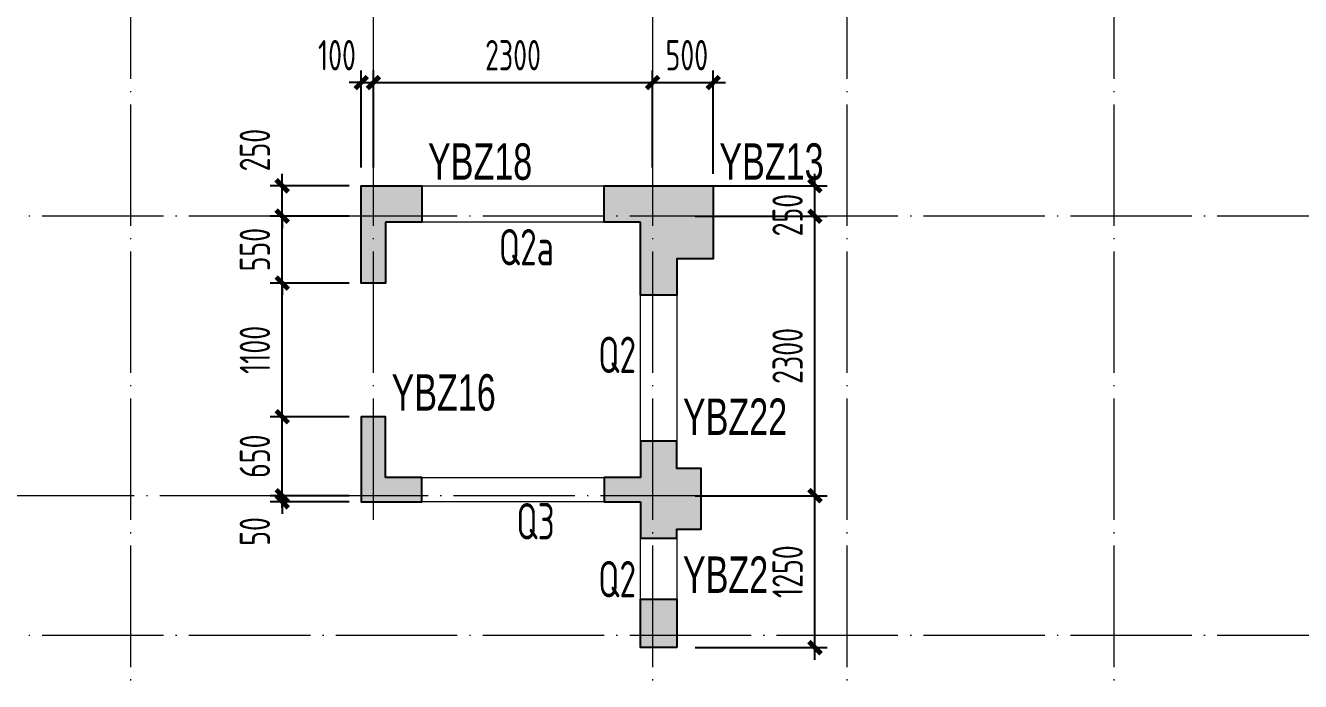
# Model space of a CAD drawing. Extents: x 5874492 to 7194610, y -939842 to -279257.
# Drawn here: x 6295580 to 6306081, y -464618 to -459220 of the extents above; entities that cross this region are included whole.
import ezdxf

# ---------------------------------------------------------------- set-up
doc = ezdxf.new("R2010")
doc.units = 0
doc.header["$LTSCALE"] = 1000
doc.linetypes.add('DOTE', pattern=[2.42, 2, -0.2, 0.02, -0.2])
for name, color, linetype, lineweight in [('A-轴线-塔楼', 1, 'DOTE', 9), ('S-基础-HATCH', 251, 'Continuous', 20), ('S-墙柱-DIM', 3, 'Continuous', 20), ('S-墙柱-WALL', 6, 'Continuous', 20), ('S-墙柱-编号', 4, 'Continuous', 20), ('S-轴网-轴线', 1, 'DOTE', 9), ('S-通用-TEXT', 7, 'Continuous', 20)]:
    doc.layers.add(name, color=color, linetype=linetype, lineweight=lineweight)
doc.layers.add('COLU_TH', color=5, linetype='Continuous')
doc.styles.add('BW_Dim', font='Bweng.shx', dxfattribs={"width": 0.7, "bigfont": 'hztxt.shx'})
doc.styles.add('TSSD_Dimension', font='tssdeng.shx', dxfattribs={"width": 0.7, "bigfont": 'tssdchn.shx'})
doc.styles.add('TSSD_Rein', font='tssdeng.shx', dxfattribs={"width": 0.7, "bigfont": 'hztxt.shx'})
doc.dimstyles.new('TSSD_100_100', dxfattribs={"dimtxt": 250, "dimasz": 100, "dimexe": 100, "dimexo": 100, "dimgap": 100, "dimtad": 1, "dimdec": 0, "dimzin": 0, "dimdsep": 46, "dimtxsty": 'TSSD_Dimension', "dimblk": 'ARCHTICK', "dimcen": 0, "dimdle": 100, "dimclrt": 7, "dimadec": 0, "dimazin": 0, "dimtfac": 1, "dimtdec": 0, "dimtix": 1, "dimtmove": 2, "dimatfit": 0, "dimfxl": 0, "dimtolj": 1, "dimtzin": 0, "dimarcsym": 0})
doc.dimstyles.new('TSSD_100_100$0', dxfattribs={"dimtxt": 250, "dimasz": 100, "dimexe": 100, "dimexo": 250, "dimgap": 100, "dimtad": 1, "dimdec": 0, "dimzin": 0, "dimdsep": 46, "dimtxsty": 'TSSD_Dimension', "dimblk": 'ARCHTICK', "dimcen": 0, "dimdle": 100, "dimclrd": 256, "dimclre": 256, "dimclrt": 7, "dimadec": 0, "dimazin": 0, "dimtfac": 1, "dimtdec": 0, "dimtix": 1, "dimtmove": 2, "dimatfit": 3, "dimldrblk": 'ARCHTICK', "dimfxl": 0, "dimtolj": 1, "dimtzin": 0, "dimlwd": -1, "dimarcsym": 0})

# ---------------------------------------------------------------- blocks, each defined once
blk = doc.blocks.new('_ArchTick')
at = {"color": 0, "linetype": 'ByBlock', "const_width": 0.4}
blk.add_lwpolyline([(-0.5, -0.5), (0.5, 0.5)], dxfattribs=at)
blk = doc.blocks.new('*D1995')
at = {"layer": 'Defpoints', "color": 0, "transparency": 16777216}
for p in [(6300995, -460789), (6302082, -460789), (6300995, -463089)]:
    blk.add_point(p, dxfattribs=at)
at = {"layer": 'S-墙柱-DIM', "color": 0, "lineweight": -2, "transparency": 16777216}
for p, q in [((6302082, -463189), (6302082, -460689)), ((6301095, -460789), (6302182, -460789)), ((6301095, -463089), (6302182, -463089))]:
    blk.add_line(p, q, dxfattribs=at)
at = {"layer": 'S-墙柱-DIM', "color": 0, "lineweight": -2, "transparency": 16777216, "xscale": 100, "yscale": 100, "zscale": 100}
for p, rotation in [((6302082, -460789), 90), ((6302082, -463089), 270)]:
    blk.add_blockref('_ArchTick', p, dxfattribs=dict(at, rotation=rotation))
at = {"layer": 'S-墙柱-DIM', "color": 7, "transparency": 16777216, "insert": (6301857, -461939), "char_height": 250, "attachment_point": 5, "rotation": 90, "style": 'TSSD_Dimension'}
blk.add_mtext('\\A1;2300', dxfattribs=at)
blk = doc.blocks.new('*D1996')
at = {"layer": 'Defpoints', "color": 0, "transparency": 16777216}
for p in [(6300995, -460539), (6302082, -460539), (6300995, -460789)]:
    blk.add_point(p, dxfattribs=at)
at = {"layer": 'S-墙柱-DIM', "color": 0, "lineweight": -2, "transparency": 16777216}
for p, q in [((6302082, -460889), (6302082, -460439)), ((6301095, -460539), (6302182, -460539)), ((6301095, -460789), (6302182, -460789))]:
    blk.add_line(p, q, dxfattribs=at)
at = {"layer": 'S-墙柱-DIM', "color": 0, "lineweight": -2, "transparency": 16777216, "xscale": 100, "yscale": 100, "zscale": 100}
for p, rotation in [((6302082, -460539), 90), ((6302082, -460789), 270)]:
    blk.add_blockref('_ArchTick', p, dxfattribs=dict(at, rotation=rotation))
at = {"layer": 'S-墙柱-DIM', "color": 7, "transparency": 16777216, "insert": (6301857, -460780), "char_height": 250, "attachment_point": 5, "rotation": 90, "style": 'TSSD_Dimension'}
blk.add_mtext('\\A1;250', dxfattribs=at)
blk = doc.blocks.new('*D1997')
at = {"layer": 'Defpoints', "color": 0, "transparency": 16777216}
for p in [(6298445, -459689), (6298345, -460489), (6298445, -460489)]:
    blk.add_point(p, dxfattribs=at)
at = {"layer": 'S-墙柱-DIM', "color": 0, "lineweight": -2, "transparency": 16777216}
for p, q in [((6298345, -460389), (6298345, -459589)), ((6298445, -460389), (6298445, -459589)), ((6298345, -459689), (6298245, -459689)), ((6298345, -459689), (6298445, -459689)), ((6298445, -459689), (6298545, -459689))]:
    blk.add_line(p, q, dxfattribs=at)
at = {"layer": 'S-墙柱-DIM', "color": 0, "lineweight": -2, "transparency": 16777216, "xscale": 100, "yscale": 100, "zscale": 100}
blk.add_blockref('_ArchTick', (6298345, -459689), dxfattribs=at)
at = {"layer": 'S-墙柱-DIM', "color": 0, "lineweight": -2, "transparency": 16777216, "xscale": 100, "yscale": 100, "zscale": 100, "rotation": 180}
blk.add_blockref('_ArchTick', (6298445, -459689), dxfattribs=at)
at = {"layer": 'S-墙柱-DIM', "color": 7, "transparency": 16777216, "insert": (6298145, -459464), "char_height": 250, "attachment_point": 5, "style": 'TSSD_Dimension'}
blk.add_mtext('\\A1;100', dxfattribs=at)
blk = doc.blocks.new('*D1998')
at = {"layer": 'Defpoints', "color": 0, "transparency": 16777216}
for p in [(6300745, -459689), (6298445, -460489), (6300745, -460489)]:
    blk.add_point(p, dxfattribs=at)
at = {"layer": 'S-墙柱-DIM', "color": 0, "lineweight": -2, "transparency": 16777216}
for p, q in [((6298445, -460389), (6298445, -459589)), ((6300745, -460389), (6300745, -459589)), ((6298345, -459689), (6300845, -459689))]:
    blk.add_line(p, q, dxfattribs=at)
at = {"layer": 'S-墙柱-DIM', "color": 0, "lineweight": -2, "transparency": 16777216, "xscale": 100, "yscale": 100, "zscale": 100, "rotation": 180}
blk.add_blockref('_ArchTick', (6298445, -459689), dxfattribs=at)
at = {"layer": 'S-墙柱-DIM', "color": 0, "lineweight": -2, "transparency": 16777216, "xscale": 100, "yscale": 100, "zscale": 100}
blk.add_blockref('_ArchTick', (6300745, -459689), dxfattribs=at)
at = {"layer": 'S-墙柱-DIM', "color": 7, "transparency": 16777216, "insert": (6299595, -459464), "char_height": 250, "attachment_point": 5, "style": 'TSSD_Dimension'}
blk.add_mtext('\\A1;2300', dxfattribs=at)
blk = doc.blocks.new('*D1999')
at = {"layer": 'Defpoints', "color": 0, "transparency": 16777216}
for p in [(6301245, -459689), (6300745, -460489), (6301245, -460539)]:
    blk.add_point(p, dxfattribs=at)
at = {"layer": 'S-墙柱-DIM', "color": 0, "lineweight": -2, "transparency": 16777216}
for p, q in [((6300745, -460389), (6300745, -459589)), ((6301245, -460439), (6301245, -459589)), ((6300645, -459689), (6301345, -459689))]:
    blk.add_line(p, q, dxfattribs=at)
at = {"layer": 'S-墙柱-DIM', "color": 0, "lineweight": -2, "transparency": 16777216, "xscale": 100, "yscale": 100, "zscale": 100, "rotation": 180}
blk.add_blockref('_ArchTick', (6300745, -459689), dxfattribs=at)
at = {"layer": 'S-墙柱-DIM', "color": 0, "lineweight": -2, "transparency": 16777216, "xscale": 100, "yscale": 100, "zscale": 100}
blk.add_blockref('_ArchTick', (6301245, -459689), dxfattribs=at)
at = {"layer": 'S-墙柱-DIM', "color": 7, "transparency": 16777216, "insert": (6301027, -459464), "char_height": 250, "attachment_point": 5, "style": 'TSSD_Dimension'}
blk.add_mtext('\\A1;500', dxfattribs=at)
blk = doc.blocks.new('*D2000')
at = {"layer": 'Defpoints', "color": 0, "transparency": 16777216}
for p in [(6300995, -463089), (6302082, -463089), (6300995, -464339)]:
    blk.add_point(p, dxfattribs=at)
at = {"layer": 'S-墙柱-DIM', "color": 0, "lineweight": -2, "transparency": 16777216}
for p, q in [((6302082, -464439), (6302082, -462989)), ((6301095, -463089), (6302182, -463089)), ((6301095, -464339), (6302182, -464339))]:
    blk.add_line(p, q, dxfattribs=at)
at = {"layer": 'S-墙柱-DIM', "color": 0, "lineweight": -2, "transparency": 16777216, "xscale": 100, "yscale": 100, "zscale": 100}
for p, rotation in [((6302082, -463089), 90), ((6302082, -464339), 270)]:
    blk.add_blockref('_ArchTick', p, dxfattribs=dict(at, rotation=rotation))
at = {"layer": 'S-墙柱-DIM', "color": 7, "transparency": 16777216, "insert": (6301857, -463714), "char_height": 250, "attachment_point": 5, "rotation": 90, "style": 'TSSD_Dimension'}
blk.add_mtext('\\A1;1250', dxfattribs=at)
blk = doc.blocks.new('*D2001')
at = {"layer": 'Defpoints', "color": 0, "transparency": 16777216}
for p in [(6297694, -463089), (6298345, -463089), (6298345, -463139)]:
    blk.add_point(p, dxfattribs=at)
at = {"layer": 'S-墙柱-DIM', "color": 0, "lineweight": -2, "transparency": 16777216}
for p, q in [((6297694, -463089), (6297694, -462989)), ((6298245, -463089), (6297594, -463089)), ((6297694, -463139), (6297694, -463089)), ((6298245, -463139), (6297594, -463139)), ((6297694, -463139), (6297694, -463239))]:
    blk.add_line(p, q, dxfattribs=at)
at = {"layer": 'S-墙柱-DIM', "color": 0, "lineweight": -2, "transparency": 16777216, "xscale": 100, "yscale": 100, "zscale": 100}
for p, rotation in [((6297694, -463089), 270), ((6297694, -463139), 90)]:
    blk.add_blockref('_ArchTick', p, dxfattribs=dict(at, rotation=rotation))
at = {"layer": 'S-墙柱-DIM', "color": 7, "transparency": 16777216, "insert": (6297469, -463383), "char_height": 250, "attachment_point": 5, "rotation": 90, "style": 'TSSD_Dimension'}
blk.add_mtext('\\A1;50', dxfattribs=at)
blk = doc.blocks.new('*D2002')
at = {"layer": 'Defpoints', "color": 0, "transparency": 16777216}
for p in [(6297694, -462439), (6298345, -462439), (6298345, -463089)]:
    blk.add_point(p, dxfattribs=at)
at = {"layer": 'S-墙柱-DIM', "color": 0, "lineweight": -2, "transparency": 16777216}
for p, q in [((6297694, -463189), (6297694, -462339)), ((6298245, -462439), (6297594, -462439)), ((6298245, -463089), (6297594, -463089))]:
    blk.add_line(p, q, dxfattribs=at)
at = {"layer": 'S-墙柱-DIM', "color": 0, "lineweight": -2, "transparency": 16777216, "xscale": 100, "yscale": 100, "zscale": 100}
for p, rotation in [((6297694, -462439), 90), ((6297694, -463089), 270)]:
    blk.add_blockref('_ArchTick', p, dxfattribs=dict(at, rotation=rotation))
at = {"layer": 'S-墙柱-DIM', "color": 7, "transparency": 16777216, "insert": (6297469, -462764), "char_height": 250, "attachment_point": 5, "rotation": 90, "style": 'TSSD_Dimension'}
blk.add_mtext('\\A1;650', dxfattribs=at)
blk = doc.blocks.new('*D2003')
at = {"layer": 'Defpoints', "color": 0, "transparency": 16777216}
for p in [(6297694, -461339), (6298345, -461339), (6298345, -462439)]:
    blk.add_point(p, dxfattribs=at)
at = {"layer": 'S-墙柱-DIM', "color": 0, "lineweight": -2, "transparency": 16777216}
for p, q in [((6298245, -461339), (6297594, -461339)), ((6297694, -462539), (6297694, -461239)), ((6298245, -462439), (6297594, -462439))]:
    blk.add_line(p, q, dxfattribs=at)
at = {"layer": 'S-墙柱-DIM', "color": 0, "lineweight": -2, "transparency": 16777216, "xscale": 100, "yscale": 100, "zscale": 100}
for p, rotation in [((6297694, -461339), 90), ((6297694, -462439), 270)]:
    blk.add_blockref('_ArchTick', p, dxfattribs=dict(at, rotation=rotation))
at = {"layer": 'S-墙柱-DIM', "color": 7, "transparency": 16777216, "insert": (6297469, -461889), "char_height": 250, "attachment_point": 5, "rotation": 90, "style": 'TSSD_Dimension'}
blk.add_mtext('\\A1;1100', dxfattribs=at)
blk = doc.blocks.new('*D2004')
at = {"layer": 'Defpoints', "color": 0, "transparency": 16777216}
for p in [(6297694, -460789), (6298345, -460789), (6298345, -461339)]:
    blk.add_point(p, dxfattribs=at)
at = {"layer": 'S-墙柱-DIM', "color": 0, "lineweight": -2, "transparency": 16777216}
for p, q in [((6297694, -460789), (6297694, -460689)), ((6298245, -460789), (6297594, -460789)), ((6297694, -461339), (6297694, -460789)), ((6298245, -461339), (6297594, -461339)), ((6297694, -461339), (6297694, -461439))]:
    blk.add_line(p, q, dxfattribs=at)
at = {"layer": 'S-墙柱-DIM', "color": 0, "lineweight": -2, "transparency": 16777216, "xscale": 100, "yscale": 100, "zscale": 100}
for p, rotation in [((6297694, -460789), 270), ((6297694, -461339), 90)]:
    blk.add_blockref('_ArchTick', p, dxfattribs=dict(at, rotation=rotation))
at = {"layer": 'S-墙柱-DIM', "color": 7, "transparency": 16777216, "insert": (6297469, -461064), "char_height": 250, "attachment_point": 5, "rotation": 90, "style": 'TSSD_Dimension'}
blk.add_mtext('\\A1;550', dxfattribs=at)
blk = doc.blocks.new('*D2005')
at = {"layer": 'Defpoints', "color": 0, "transparency": 16777216}
for p in [(6297694, -460539), (6298345, -460539), (6298345, -460789)]:
    blk.add_point(p, dxfattribs=at)
at = {"layer": 'S-墙柱-DIM', "color": 0, "lineweight": -2, "transparency": 16777216}
for p, q in [((6297694, -460539), (6297694, -460439)), ((6298245, -460539), (6297594, -460539)), ((6297694, -460789), (6297694, -460539)), ((6298245, -460789), (6297594, -460789)), ((6297694, -460789), (6297694, -460889))]:
    blk.add_line(p, q, dxfattribs=at)
at = {"layer": 'S-墙柱-DIM', "color": 0, "lineweight": -2, "transparency": 16777216, "xscale": 100, "yscale": 100, "zscale": 100}
for p, rotation in [((6297694, -460539), 270), ((6297694, -460789), 90)]:
    blk.add_blockref('_ArchTick', p, dxfattribs=dict(at, rotation=rotation))
at = {"layer": 'S-墙柱-DIM', "color": 7, "transparency": 16777216, "insert": (6297469, -460245), "char_height": 250, "attachment_point": 5, "rotation": 90, "style": 'TSSD_Dimension'}
blk.add_mtext('\\A1;250', dxfattribs=at)
blk = doc.blocks.new('A$C3FF375C5')
at = {"layer": 'A-轴线-塔楼', "linetype": 'DOTE', "ltscale": 0.5}
for p, q in [((8800, 18440.3), (8800, 9900)), ((10800, 18440.3), (10800, 12550)), ((13100, 18440.3), (13100, 9900)), ((14700, 18440.3), (14700, 8100)), ((16900, 18440.3), (16900, -8548.9)), ((59891.4, 15100), (-2283.6, 15100)), ((13670.4, 12800), (-2283.6, 12800)), ((59891.4, 11650), (-2283.6, 11650))]:
    blk.add_line(p, q, dxfattribs=at)

msp = doc.modelspace()

# ---------------------------------------------------------------- hatches: boundary and pattern name
at = {"layer": 'S-基础-HATCH'}
h = msp.add_hatch(color=256, dxfattribs=at)
h.paths.add_polyline_path([(6328994.5, -466659.2), (6328644.5, -466659.2), (6328644.5, -466189.2), (6328494.5, -466189.2), (6328494.5, -465989.2), (6328344.5, -465989.2), (6328344.5, -465689.2), (6328644.5, -465689.2), (6328644.5, -465389.2), (6328994.5, -465389.2)])
h.paths.add_polyline_path([(6293494.5, -466659.2), (6293844.5, -466659.2), (6293844.5, -466189.2), (6293994.5, -466189.2), (6293994.5, -465989.2), (6294144.5, -465989.2), (6294144.5, -465689.2), (6293844.5, -465689.2), (6293844.5, -465389.2), (6293494.5, -465389.2)])
h.paths.add_polyline_path([(6300644.5, -463139.2), (6300644.5, -463439.2), (6300944.5, -463439.2), (6300944.5, -463364.2), (6301144.5, -463364.2), (6301144.5, -462864.2), (6300944.5, -462864.2), (6300944.5, -462639.2), (6300644.5, -462639.2), (6300644.5, -462939.2), (6300344.5, -462939.2), (6300344.5, -463139.2)])
h.paths.add_polyline_path([(6314194.5, -464389.2), (6313894.5, -464389.2), (6313894.5, -463489.2), (6313594.5, -463489.2), (6313594.5, -463189.2), (6314394.6, -463189.2), (6314394.6, -463689.2), (6314194.5, -463689.2)])
h.paths.add_polyline_path([(6308294.5, -464389.2), (6308594.5, -464389.2), (6308594.5, -463489.2), (6308894.5, -463489.2), (6308894.5, -463189.2), (6308094.5, -463189.2), (6308094.5, -463689.2), (6308294.5, -463689.2)])
h.paths.add_polyline_path([(6311794.5, -463289.2), (6312294.5, -463289.2), (6312294.5, -462889.2), (6312494.5, -462889.2), (6312494.5, -463189.2), (6312794.5, -463189.2), (6312794.5, -463489.2), (6311794.5, -463489.2)])
h.paths.add_polyline_path([(6310694.5, -463289.2), (6310194.5, -463289.2), (6310194.5, -462889.2), (6309994.5, -462889.2), (6309994.5, -463189.2), (6309694.5, -463189.2), (6309694.5, -463489.2), (6310694.5, -463489.2)])
h.paths.add_polyline_path([(6312494.5, -461889.2), (6312294.5, -461889.2), (6312294.5, -461189.2), (6311994.5, -461189.2), (6311994.5, -460989.2), (6312894.5, -460989.2), (6312894.5, -461589.2), (6312494.5, -461589.2)])
h.paths.add_polyline_path([(6309994.5, -461889.2), (6310194.5, -461889.2), (6310194.5, -461189.2), (6310494.5, -461189.2), (6310494.5, -460989.2), (6309594.5, -460989.2), (6309594.5, -461589.2), (6309994.5, -461589.2)])
h.paths.add_polyline_path([(6320544.5, -464339.2), (6320844.5, -464339.2), (6320844.5, -463439.2), (6321144.5, -463439.2), (6321144.5, -463239.2), (6320844.5, -463239.2), (6320844.5, -462939.2), (6320544.5, -462939.2), (6320544.5, -463239.2), (6320344.5, -463239.2), (6320344.5, -463739.2), (6320544.5, -463739.2)])
h.paths.add_polyline_path([(6323344.5, -462789.2), (6323544.5, -462789.2), (6323544.5, -463439.2), (6323044.5, -463439.2), (6323044.5, -463239.2), (6323344.5, -463239.2)])
h.paths.add_polyline_path([(6325544.5, -475739.2), (6324794.5, -475739.2), (6324794.5, -475589.2), (6324794.5, -475289.2), (6324444.5, -475289.2), (6324444.5, -475589.2), (6324444.5, -475739.2), (6323744.5, -475739.2), (6323744.5, -476089.2), (6325544.5, -476089.2)])
h.paths.add_polyline_path([(6317044.5, -475739.2), (6317769.5, -475739.2), (6317769.5, -475589.2), (6317769.5, -475239.2), (6318119.5, -475239.2), (6318119.5, -475589.2), (6318119.5, -475739.2), (6318844.5, -475739.2), (6318844.5, -476089.2), (6317044.5, -476089.2)])
h.paths.add_polyline_path([(6310344.5, -475739.2), (6311069.5, -475739.2), (6311069.5, -475589.2), (6311069.5, -475239.2), (6311419.5, -475239.2), (6311419.5, -475589.2), (6311419.5, -475739.2), (6312144.5, -475739.2), (6312144.5, -476089.2), (6310344.5, -476089.2)])
h.paths.add_polyline_path([(6324444.5, -472639.2), (6324444.5, -472039.2), (6324794.5, -472039.2), (6324794.5, -472639.2)])
h.paths.add_polyline_path([(6303644.5, -475739.2), (6304369.5, -475739.2), (6304369.5, -475589.2), (6304369.5, -475239.2), (6304719.5, -475239.2), (6304719.5, -475589.2), (6304719.5, -475589.2), (6304719.5, -475739.2), (6305444.5, -475739.2), (6305444.5, -476089.2), (6303644.5, -476089.2)])
h.paths.add_polyline_path([(6296944.5, -475739.2), (6297694.5, -475739.2), (6297694.5, -475539.2), (6297694.5, -475239.2), (6298044.5, -475239.2), (6298044.5, -475539.2), (6298044.5, -475739.2), (6298744.5, -475739.2), (6298744.5, -476089.2), (6296944.5, -476089.2)])
h.paths.add_polyline_path([(6287894.5, -475789.2), (6287894.5, -475489.2), (6287544.5, -475489.2), (6287544.5, -476389.2), (6288044.5, -476389.2), (6288044.5, -475789.2)])
h.paths.add_polyline_path([(6287894.5, -468489.2), (6288634.5, -468489.2), (6288634.5, -468139.2), (6287544.5, -468139.2), (6287544.5, -468839.2), (6287894.5, -468839.2)])
h.paths.add_polyline_path([(6293494.5, -468489.2), (6293494.5, -468789.2), (6293844.5, -468789.2), (6293844.5, -468139.2), (6292919.5, -468139.2), (6292919.5, -468489.2)])
h.paths.add_polyline_path([(6293844.5, -470589.2), (6293844.5, -471189.2), (6293494.5, -471189.2), (6293494.5, -470589.2)])
h.paths.add_polyline_path([(6293494.5, -472239.2), (6293844.5, -472239.2), (6293844.5, -472839.2), (6293494.5, -472839.2)])
h.paths.add_polyline_path([(6293494.5, -475789.2), (6293244.5, -475789.2), (6293244.5, -476389.2), (6293844.5, -476389.2), (6293844.5, -475489.2), (6293494.5, -475489.2)])
h.paths.add_polyline_path([(6297694.5, -472039.2), (6298044.5, -472039.2), (6298044.5, -472639.2), (6297694.5, -472639.2)])
h.paths.add_polyline_path([(6293494.5, -461389.2), (6293494.5, -461689.2), (6293844.5, -461689.2), (6293844.5, -460639.2), (6293194.5, -460639.2), (6293194.5, -461389.2)])
h.paths.add_polyline_path([(6296144.5, -465689.2), (6296544.5, -465689.2), (6296544.5, -465989.2), (6296144.5, -465989.2)])
h.paths.add_polyline_path([(6300644.5, -460839.2), (6300344.5, -460839.2), (6300344.5, -460539.2), (6301244.5, -460539.2), (6301244.5, -461139.2), (6300944.5, -461139.2), (6300944.5, -461439.2), (6300644.5, -461439.2)])
h.paths.add_polyline_path([(6300944.5, -464339.2), (6300644.5, -464339.2), (6300644.5, -463939.2), (6300944.5, -463939.2)])
h.paths.add_polyline_path([(6298544.5, -460839.2), (6298544.5, -461339.2), (6298344.5, -461339.2), (6298344.5, -460539.2), (6298844.5, -460539.2), (6298844.5, -460839.2)])
h.paths.add_polyline_path([(6298544.5, -462939.2), (6298544.5, -462439.2), (6298344.5, -462439.2), (6298344.5, -463139.2), (6298844.5, -463139.2), (6298844.5, -462939.2)])
h.paths.add_polyline_path([(6300619.5, -465989.2), (6300619.5, -465689.2), (6301019.5, -465689.2), (6301019.5, -465989.2)])
h.paths.add_polyline_path([(6302244.5, -465989.2), (6302244.5, -466329.2), (6302744.5, -466329.2), (6302744.5, -465689.2), (6301944.5, -465689.2), (6301944.5, -465989.2)])
h.paths.add_polyline_path([(6298044.5, -468389.2), (6297694.5, -468389.2), (6297694.5, -467989.2), (6298044.5, -467989.2)])
h.paths.add_polyline_path([(6298044.5, -465989.2), (6298294.5, -465989.2), (6298294.5, -465689.2), (6297694.5, -465689.2), (6297694.5, -466289.2), (6298044.5, -466289.2)])
h.paths.add_polyline_path([(6301594.5, -470189.2), (6301244.5, -470189.2), (6301244.5, -469789.2), (6301594.5, -469789.2)])
h.paths.add_polyline_path([(6301594.5, -467789.2), (6302494.5, -467789.2), (6302494.5, -467489.2), (6301244.5, -467489.2), (6301244.5, -468089.2), (6301594.5, -468089.2)])
h.paths.add_polyline_path([(6307494.5, -467789.2), (6307494.5, -468089.2), (6307844.5, -468089.2), (6307844.5, -467489.2), (6306594.5, -467489.2), (6306594.5, -467789.2)])
h.paths.add_polyline_path([(6307844.5, -469789.2), (6307844.5, -470189.2), (6307494.5, -470189.2), (6307494.5, -469789.2)])
h.paths.add_polyline_path([(6305044.5, -467489.2), (6305044.5, -467689.2), (6304719.5, -467689.2), (6304719.5, -467989.2), (6304369.5, -467989.2), (6304369.5, -467689.2), (6304044.5, -467689.2), (6304044.5, -467489.2)])
h.paths.add_polyline_path([(6304719.5, -470189.2), (6304369.5, -470189.2), (6304369.5, -469789.2), (6304719.5, -469789.2)])
h.paths.add_polyline_path([(6301594.5, -474289.2), (6301244.5, -474289.2), (6301244.5, -473889.2), (6301594.5, -473889.2)])
h.paths.add_polyline_path([(6301594.5, -472089.2), (6301844.5, -472089.2), (6301844.5, -471789.2), (6301244.5, -471789.2), (6301244.5, -472389.2), (6301594.5, -472389.2)])
h.paths.add_polyline_path([(6307494.5, -472089.2), (6307494.5, -472389.2), (6307844.5, -472389.2), (6307844.5, -471789.2), (6307244.5, -471789.2), (6307244.5, -472089.2)])
h.paths.add_polyline_path([(6307844.5, -473889.2), (6307844.5, -474289.2), (6307494.5, -474289.2), (6307494.5, -473889.2)])
h.paths.add_polyline_path([(6304369.5, -471389.2), (6304719.5, -471389.2), (6304719.5, -471989.2), (6304369.5, -471989.2)])
h.paths.add_polyline_path([(6311069.5, -472039.2), (6311419.5, -472039.2), (6311419.5, -472639.2), (6311069.5, -472639.2)])
h.paths.add_polyline_path([(6320894.5, -467789.2), (6320894.5, -468089.2), (6321244.5, -468089.2), (6321244.5, -467489.2), (6319994.5, -467489.2), (6319994.5, -467789.2)])
h.paths.add_polyline_path([(6321244.5, -469789.2), (6321244.5, -470189.2), (6320894.5, -470189.2), (6320894.5, -469789.2)])
h.paths.add_polyline_path([(6320894.5, -472089.2), (6320894.5, -472389.2), (6321244.5, -472389.2), (6321244.5, -471789.2), (6320644.5, -471789.2), (6320644.5, -472089.2)])
h.paths.add_polyline_path([(6321244.5, -473889.2), (6321244.5, -474289.2), (6320894.5, -474289.2), (6320894.5, -473889.2)])
h.paths.add_polyline_path([(6318444.5, -467489.2), (6318444.5, -467689.2), (6318119.5, -467689.2), (6318119.5, -467989.2), (6317769.5, -467989.2), (6317769.5, -467689.2), (6317444.5, -467689.2), (6317444.5, -467489.2)])
h.paths.add_polyline_path([(6318119.5, -470189.2), (6317769.5, -470189.2), (6317769.5, -469789.2), (6318119.5, -469789.2)])
h.paths.add_polyline_path([(6314994.5, -470189.2), (6314644.5, -470189.2), (6314644.5, -469789.2), (6314994.5, -469789.2)])
h.paths.add_polyline_path([(6314994.5, -467789.2), (6315894.5, -467789.2), (6315894.5, -467489.2), (6314644.5, -467489.2), (6314644.5, -468089.2), (6314994.5, -468089.2)])
h.paths.add_polyline_path([(6317769.5, -471389.2), (6318119.5, -471389.2), (6318119.5, -471989.2), (6317769.5, -471989.2)])
h.paths.add_polyline_path([(6314994.5, -474289.2), (6314644.5, -474289.2), (6314644.5, -473889.2), (6314994.5, -473889.2)])
h.paths.add_polyline_path([(6314994.5, -472089.2), (6315244.5, -472089.2), (6315244.5, -471789.2), (6314644.5, -471789.2), (6314644.5, -472389.2), (6314994.5, -472389.2)])
h.paths.add_polyline_path([(6328994.5, -475789.2), (6328994.5, -475489.2), (6328644.5, -475489.2), (6328644.5, -476389.2), (6329244.5, -476389.2), (6329244.5, -475789.2)])
h.paths.add_polyline_path([(6328644.5, -472839.2), (6328644.5, -472239.2), (6328994.5, -472239.2), (6328994.5, -472839.2)])
h.paths.add_polyline_path([(6328994.5, -471189.2), (6328644.5, -471189.2), (6328644.5, -470789.2), (6328994.5, -470789.2)])
h.paths.add_polyline_path([(6328994.5, -468489.2), (6329344.5, -468489.2), (6329344.5, -468139.2), (6328644.5, -468139.2), (6328644.5, -468789.2), (6328994.5, -468789.2)])
h.paths.add_polyline_path([(6328994.3, -461289.2), (6329294.5, -461289.2), (6329294.5, -460639.2), (6328644.5, -460639.2), (6328644.5, -461589.2), (6328994.3, -461589.2)])
h.paths.add_polyline_path([(6326344.5, -465989.2), (6325944.5, -465989.2), (6325944.5, -465689.2), (6326344.5, -465689.2)])
h.paths.add_polyline_path([(6324444.5, -465989.2), (6324444.5, -466289.2), (6324794.5, -466289.2), (6324794.5, -465689.2), (6324194.5, -465689.2), (6324194.5, -465989.2)])
h.paths.add_polyline_path([(6324794.5, -467989.2), (6324794.5, -468389.2), (6324444.5, -468389.2), (6324444.5, -467989.2)])
h.paths.add_polyline_path([(6320844.5, -461239.2), (6321144.5, -461239.2), (6321144.5, -460939.2), (6320244.5, -460939.2), (6320244.5, -461539.2), (6320544.5, -461539.2), (6320544.5, -461839.2), (6320844.5, -461839.2)])
h.paths.add_polyline_path([(6323344.5, -461239.2), (6323344.5, -461689.2), (6323544.5, -461689.2), (6323544.5, -460639.2), (6323044.5, -460639.2), (6323044.5, -460939.2), (6322744.5, -460939.2), (6322744.5, -461239.2)])
h.paths.add_polyline_path([(6320244.5, -465989.2), (6320544.5, -465989.2), (6320544.5, -465689.2), (6319744.5, -465689.2), (6319744.5, -466329.2), (6320244.5, -466329.2)])
h.paths.add_polyline_path([(6321594.5, -465689.2), (6321869.5, -465689.2), (6321869.5, -465989.2), (6321594.5, -465989.2)])
h.paths.add_polyline_path([(6313894.5, -465989.2), (6313894.5, -465689.2), (6314294.5, -465689.2), (6314294.5, -465989.2)])
h.paths.add_polyline_path([(6315644.5, -465989.2), (6315644.5, -466329.2), (6316144.5, -466329.2), (6316144.5, -465689.2), (6315344.5, -465689.2), (6315344.5, -465989.2)])
h.paths.add_polyline_path([(6311694.5, -465689.2), (6311694.5, -465989.2), (6311419.5, -465989.2), (6311419.5, -466289.2), (6311069.5, -466289.2), (6311069.5, -465989.2), (6310994.5, -465989.2), (6310994.5, -465689.2)])
h.paths.add_polyline_path([(6311419.5, -468389.2), (6311069.5, -468389.2), (6311069.5, -467989.2), (6311419.5, -467989.2)])
h.paths.add_polyline_path([(6306844.5, -465989.2), (6307144.5, -465989.2), (6307144.5, -465689.2), (6306344.5, -465689.2), (6306344.5, -466329.2), (6306844.5, -466329.2)])
h.paths.add_polyline_path([(6308194.5, -465689.2), (6308594.5, -465689.2), (6308594.5, -465989.2), (6308194.5, -465989.2)])
h.paths.add_polyline_path([(6334594.5, -468489.2), (6334444.5, -468489.2), (6333854.5, -468489.2), (6333854.5, -468139.2), (6334944.5, -468139.2), (6334944.5, -468989.2), (6334594.5, -468989.2)])
h.paths.add_polyline_path([(6334594.5, -475789.2), (6334444.5, -475789.2), (6334444.5, -476389.2), (6334944.5, -476389.2), (6334944.5, -475489.2), (6334594.5, -475489.2)])

# ---------------------------------------------------------------- linework, layer by layer
at = {"layer": 'COLU_TH'}
for points in [[(6298544.5, -460839.2), (6298544.5, -461339.2), (6298344.5, -461339.2), (6298344.5, -460539.2), (6298844.5, -460539.2), (6298844.5, -460839.2)], [(6300644.5, -460839.2), (6300344.5, -460839.2), (6300344.5, -460539.2), (6301244.5, -460539.2), (6301244.5, -461139.2), (6300944.5, -461139.2), (6300944.5, -461439.2), (6300644.5, -461439.2)], [(6298544.5, -462939.2), (6298544.5, -462439.2), (6298344.5, -462439.2), (6298344.5, -463139.2), (6298844.5, -463139.2), (6298844.5, -462939.2)], [(6300944.5, -464339.2), (6300644.5, -464339.2), (6300644.5, -463939.2), (6300944.5, -463939.2)]]:
    msp.add_lwpolyline(points, close=True, dxfattribs=at)
msp.add_lwpolyline([(6300644.5, -463139.2), (6300644.5, -463439.2), (6300944.5, -463439.2), (6300944.5, -463364.2), (6301144.5, -463364.2), (6301144.5, -462864.2), (6300944.5, -462864.2), (6300944.5, -462639.2), (6300644.5, -462639.2), (6300644.5, -462939.2), (6300344.5, -462939.2), (6300344.5, -463139.2), (6300644.5, -463139.2)], dxfattribs=at)
at = {"layer": 'S-墙柱-WALL'}
msp.add_lwpolyline([(6300944.5, -464339.2), (6300644.5, -464339.2), (6300644.5, -463139.2), (6298344.5, -463139.2), (6298344.5, -462439.2), (6298544.5, -462439.2), (6298544.5, -462939.2), (6300644.5, -462939.2), (6300644.5, -462864.2), (6300644.5, -460839.2), (6298544.5, -460839.2), (6298544.5, -461339.2), (6298344.5, -461339.2), (6298344.5, -460539.2), (6300944.5, -460539.2), (6301244.5, -460539.2), (6301244.5, -461139.2), (6300944.5, -461139.2), (6300944.5, -462864.2), (6301144.5, -462864.2), (6301144.5, -463364.2), (6300944.5, -463364.2)], close=True, dxfattribs=at)

# ---------------------------------------------------------------- block references
at = {"layer": 'S-轴网-轴线', "ltscale": 0.2}
msp.add_blockref('A$C3FF375C5', (6287644.5, -475889.2), dxfattribs=at)

# ---------------------------------------------------------------- texts
at = {"layer": 'S-墙柱-编号', "style": 'TSSD_Rein', "width": 0.7}
for s, p in [('Q2a', (6299478.3, -461193.8)), ('Q2', (6300296.8, -462079.8)), ('Q3', (6299622.8, -463449.3)), ('Q2', (6300296.8, -463925.8))]:
    msp.add_text(s, height=300, dxfattribs=at).set_placement(p)
at = {"layer": 'S-通用-TEXT', "style": 'BW_Dim', "width": 0.7}
for s, p in [('YBZ18', (6298894.5, -460489.2)), ('YBZ13', (6301294.5, -460489.2)), ('YBZ16', (6298594.5, -462389.2)), ('YBZ22', (6300994.5, -462589.2))]:
    msp.add_text(s, height=300, dxfattribs=at).set_placement(p)
at = {"layer": 'S-通用-TEXT', "color": 6, "style": 'BW_Dim', "width": 0.7}
msp.add_text('YBZ2', height=300, dxfattribs=at).set_placement((6300994.5, -463889.2))

# ---------------------------------------------------------------- dimensions: what is measured, and where the dimension line sits
at = {"layer": 'S-墙柱-DIM'}
for base, p1, p2, picture, middle in [((6298444.5, -459689.2), (6298344.5, -460489.2), (6298444.5, -460489.2), '*D1997', (6298144.5, -459464.2)), ((6301244.5, -459689.2), (6300744.5, -460489.2), (6301244.5, -460539.2), '*D1999', (6301027.3, -459464.2))]:
    dim = msp.add_linear_dim(base=base, p1=p1, p2=p2, dimstyle='TSSD_100_100', dxfattribs=at)
    dim.commit()
    dim.dimension.update_dxf_attribs({"geometry": picture, "text_midpoint": middle, "dimtype": 128})
dim = msp.add_linear_dim(base=(6300744.5, -459689.2), p1=(6298444.5, -460489.2), p2=(6300744.5, -460489.2), dimstyle='TSSD_100_100', dxfattribs=at)
dim.commit()
dim.dimension.update_dxf_attribs({"geometry": '*D1998', "text_midpoint": (6299594.5, -459464.2)})
for base, p1, p2, picture, middle in [((6297693.8, -460539.2), (6298344.5, -460789.2), (6298344.5, -460539.2), '*D2005', (6297468.8, -460245)), ((6297693.8, -463089.2), (6298344.5, -463139.2), (6298344.5, -463089.2), '*D2001', (6297468.8, -463383.4))]:
    dim = msp.add_linear_dim(base=base, p1=p1, p2=p2, angle=90, dimstyle='TSSD_100_100$0', override={"dimexo": 100, "dimclrd": 0, "dimclre": 0, "dimatfit": 0, "dimfxl": 1, "dimlwd": 65534}, dxfattribs=at)
    dim.commit()
    dim.dimension.update_dxf_attribs({"geometry": picture, "text_midpoint": middle, "dimtype": 129})
dim = msp.add_linear_dim(base=(6302081.7, -460539.2), p1=(6300994.5, -460789.2), p2=(6300994.5, -460539.2), angle=90, dimstyle='TSSD_100_100', dxfattribs=at)
dim.commit()
dim.dimension.update_dxf_attribs({"geometry": '*D1996', "text_midpoint": (6301856.7, -460780.3), "dimtype": 128})
for p1, p2, picture, middle in [((6298344.5, -461339.2), (6298344.5, -460789.2), '*D2004', (6297468.8, -461064.2)), ((6298344.5, -462439.2), (6298344.5, -461339.2), '*D2003', (6297468.8, -461889.2)), ((6298344.5, -463089.2), (6298344.5, -462439.2), '*D2002', (6297468.8, -462764.2))]:
    dim = msp.add_aligned_dim(p1=p1, p2=p2, distance=650.7, dimstyle='TSSD_100_100$0', override={"dimexo": 100, "dimclrd": 0, "dimclre": 0, "dimatfit": 0, "dimfxl": 1, "dimlwd": 65534}, dxfattribs=at)
    dim.commit()
    dim.dimension.update_dxf_attribs({"geometry": picture, "text_midpoint": middle})
for base, p1, p2, picture, middle in [((6302081.7, -460789.2), (6300994.5, -463089.2), (6300994.5, -460789.2), '*D1995', (6301856.7, -461939.2)), ((6302081.7, -463089.2), (6300994.5, -464339.2), (6300994.5, -463089.2), '*D2000', (6301856.7, -463714.2))]:
    dim = msp.add_linear_dim(base=base, p1=p1, p2=p2, angle=90, dimstyle='TSSD_100_100', dxfattribs=at)
    dim.commit()
    dim.dimension.update_dxf_attribs({"geometry": picture, "text_midpoint": middle})

doc.saveas('drawing.dxf')
